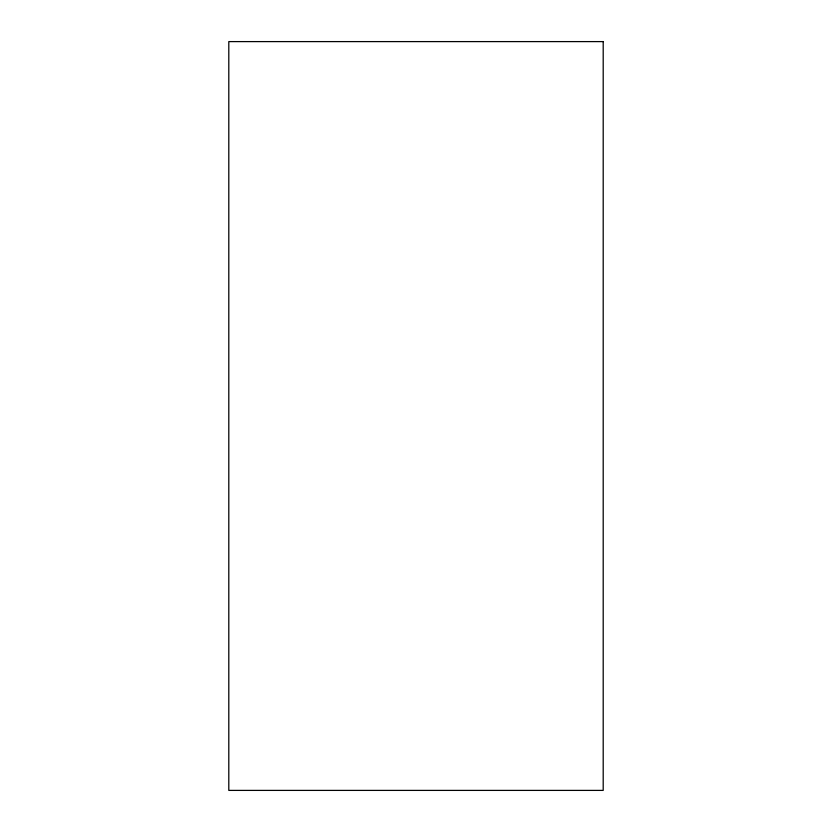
<?xml version="1.0" encoding="UTF-8"?>
<svg xmlns="http://www.w3.org/2000/svg" width="832" height="832" viewBox="0 0 832 832"><rect width="100%" height="100%" fill="white"/><g stroke="black" fill="none" stroke-linecap="round" stroke-linejoin="round"><path stroke-width="1.25" d="M603.2 41.6L228.8 41.6L228.8 790.4L603.2 790.4L603.2 41.6"/></g></svg>
